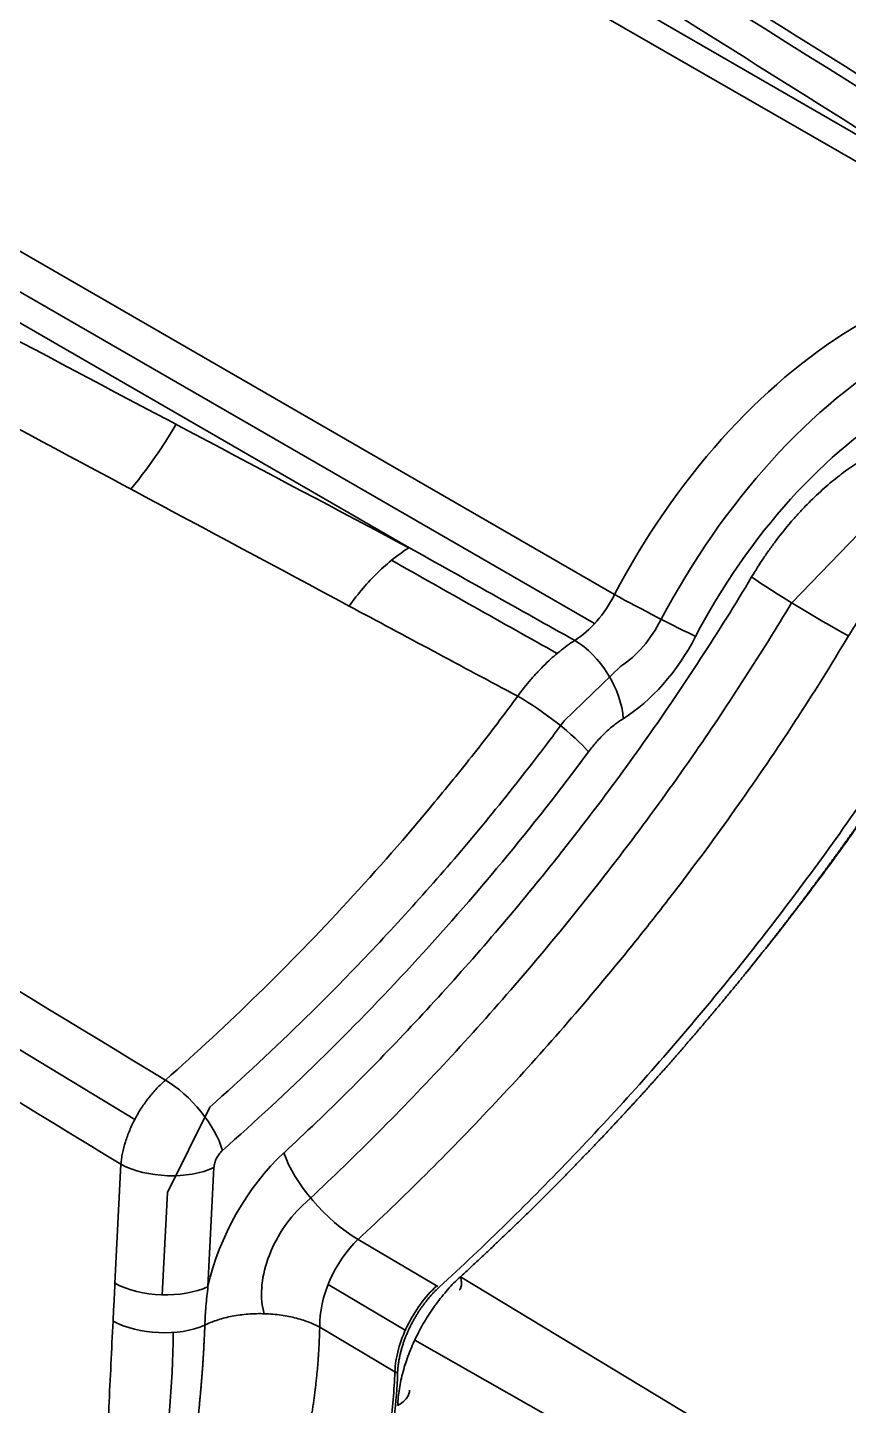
# Model space of a CAD drawing. Header units: millimetres. Extents: x 83 to 1196, y -164 to 735.
# Drawn here: x 1073.37 to 1083.37, y 12.49 to 29.28 of the extents above; entities that cross this region are included whole.
import ezdxf

# ---------------------------------------------------------------- set-up
doc = ezdxf.new("R2010")
doc.units = ezdxf.units.MM
doc.layers.add('1', color=7, linetype='Continuous', true_color=0xffffff)

msp = doc.modelspace()

# ---------------------------------------------------------------- linework, layer by layer
at = {"layer": '1', "color": 7, "linetype": 'Continuous', "lineweight": 35}
for p, q in [((1085.102, 27.039), (1040.562, 52.754)), ((1086.426, 25.943), (1040.468, 52.477)), ((1034.001, 49.233), (1080.521, 22.374)), ((1080.279, 22.02), (1033.75, 48.884)), ((1033.476, 48.662), (1078.015, 22.948)), ((1083.615, 23.241), (1082.681, 22.273)), ((1079.907, 20.834), (1080.598, 21.5)), ((1074.673, 15.974), (1068.138, 19.944)), ((1075.071, 15.086), (1075.587, 16.127)), ((1074.505, 15.431), (1074.432, 13.98)), ((1075.639, 15.39), (1075.566, 13.939)), ((1075.071, 15.086), (1075.009, 13.84)), ((1077.395, 14.515), (1078.369, 13.939)), ((1077.03, 13.964), (1077.971, 13.408)), ((1086.129, 9.533), (1078.642, 14.059)), ((1076.928, 13.444), (1077.844, 12.902)), ((1078.087, 13.288), (1085.709, 8.95)), ((1077.844, 12.902), (1077.877, 12.882))]:
    msp.add_line(p, q, dxfattribs=at)
for centre, major_axis, ratio, start_param, end_param in [((1083.602, 20.9), (2.789, 5.062), 0.590212, 6.271418, 7.88788), ((1084.17, 20.572), (2.773, 5.071), 0.59226, 6.224569, 7.881745), ((1084.17, 20.59), (2.387, 4.366), 0.59226, 6.223704, 7.885876), ((1082.902, 22.2), (-0.863, 0.516), 0.051802, 0.634856, 2.177149), ((1079.974, 22.637), (0.465, 0.892), 0.603859, 3.941526, 4.732201), ((1080.941, 22.174), (0.713, -0.372), 0.026119, 4.095916, 5.649067), ((1080.542, 22.309), (0.482, 0.882), 0.59226, 3.965145, 4.768044), ((1080.542, 22.326), (0.868, 1.588), 0.59226, 3.953608, 4.744283), ((1080.059, 21.172), (0.426, -0.682), 0.554164, 0.791644, 2.336282), ((1079.635, 20.768), (0.646, -0.478), 0.181611, 0.646356, 2.17263), ((1075.174, 15.909), (0.532, -0.603), 0.420624, 0.711308, 2.232674), ((1076.929, 14.206), (0.964, 1.765), 0.592254, 1.05713, 2.027786), ((1077.203, 15.181), (-0.684, 0.736), 0.395243, 0.700715, 2.234674), ((1075.071, 15.701), (0.803, -0.04), 0.509621, 3.956507, 5.523957), ((1076.929, 14.237), (0.482, 0.882), 0.592254, 1.051963, 2.629251), ((1077.64, 13.817), (0.45, 0.901), 0.613214, 1.033718, 2.274726), ((1074.998, 14.25), (0.803, -0.04), 0.509621, 3.956507, 5.523957), ((1074.975, 13.788), (0.803, -0.041), 0.510323, 3.95702, 5.497024)]:
    msp.add_ellipse(centre, major_axis=major_axis, ratio=ratio, start_param=start_param, end_param=end_param, dxfattribs=at)
for points, degree, knots in [([(1076.025, 33.238), (1077.13, 32.544), (1078.235, 31.85), (1084.697, 27.799), (1090.064, 24.447), (1095.44, 21.101)], 3, [0, 0, 0, 0, 0.17119, 0.17119, 1, 1, 1, 1]), ([(1082.192, 22.588), (1082.239, 22.668), (1082.289, 22.746), (1082.366, 22.86), (1082.392, 22.898), (1082.446, 22.972), (1082.473, 23.009), (1082.555, 23.117), (1082.611, 23.187), (1082.698, 23.288), (1082.727, 23.321), (1082.786, 23.386), (1082.816, 23.419), (1082.907, 23.512), (1083.029, 23.631), (1083.217, 23.792), (1083.345, 23.887), (1083.442, 23.954), (1083.475, 23.975), (1083.54, 24.017), (1083.573, 24.037), (1083.606, 24.056)], 3, [0, 0, 0, 0, 0.125, 0.125, 0.1875, 0.1875, 0.25, 0.25, 0.375, 0.375, 0.4375, 0.4375, 0.5, 0.5, 0.625, 0.75, 0.875, 0.875, 0.9375, 0.9375, 1, 1, 1, 1]), ([(1077.287, 22.234), (1077.341, 22.31), (1077.397, 22.382), (1077.514, 22.519), (1077.574, 22.583), (1077.697, 22.703), (1077.76, 22.758), (1077.887, 22.859), (1077.951, 22.904), (1078.015, 22.944)], 3, [0, 0, 0, 0, 0.25, 0.25, 0.5, 0.5, 0.75, 0.75, 1, 1, 1, 1]), ([(1083.372, 21.869), (1083.404, 21.922), (1083.436, 21.974), (1083.488, 22.05), (1083.505, 22.076), (1083.54, 22.125), (1083.558, 22.15), (1083.613, 22.222), (1083.651, 22.268), (1083.708, 22.336), (1083.728, 22.358), (1083.768, 22.402), (1083.788, 22.423), (1083.888, 22.527), (1083.971, 22.602), (1084.098, 22.703), (1084.141, 22.735), (1084.207, 22.779), (1084.228, 22.793), (1084.272, 22.821), (1084.294, 22.834), (1084.316, 22.846)], 3, [0, 0, 0, 0, 0.125, 0.125, 0.1875, 0.1875, 0.25, 0.25, 0.375, 0.375, 0.4375, 0.4375, 0.5, 0.5, 0.75, 0.75, 0.875, 0.875, 0.9375, 0.9375, 1, 1, 1, 1]), ([(1076.493, 15.57), (1077.021, 16.061), (1077.539, 16.574), (1078.297, 17.38), (1078.546, 17.655), (1079.039, 18.216), (1079.283, 18.503), (1079.643, 18.944), (1079.822, 19.166), (1079.999, 19.392), (1080.117, 19.544), (1080.176, 19.62), (1080.467, 20.003), (1080.695, 20.314), (1081.141, 20.946), (1081.358, 21.267), (1081.783, 21.92), (1081.991, 22.251), (1082.192, 22.588)], 3, [0, 0, 0, 0, 0.25, 0.25, 0.375, 0.375, 0.5, 0.5, 0.5625, 0.59375, 0.59375, 0.625, 0.625, 0.75, 0.75, 0.875, 0.875, 1, 1, 1, 1]), ([(1082.679, 22.274), (1082.306, 21.65), (1081.916, 21.047), (1081.03, 19.765), (1080.527, 19.095), (1079.482, 17.803), (1078.94, 17.181), (1078.1, 16.284), (1077.815, 15.99), (1077.259, 15.438), (1076.987, 15.177), (1076.714, 14.923)], 3, [0, 0, 0, 0, 0.220193, 0.220193, 0.482497, 0.482497, 0.744801, 0.744801, 0.875953, 0.875953, 1, 1, 1, 1]), ([(1077.395, 14.515), (1077.949, 15.028), (1078.491, 15.566), (1079.285, 16.41), (1079.547, 16.698), (1080.063, 17.286), (1080.318, 17.586), (1080.696, 18.047), (1080.883, 18.28), (1081.069, 18.517), (1081.192, 18.676), (1081.254, 18.756), (1081.559, 19.157), (1081.798, 19.483), (1082.267, 20.146), (1082.496, 20.483), (1082.943, 21.169), (1083.161, 21.517), (1083.372, 21.869)], 3, [0, 0, 0, 0, 0.25, 0.25, 0.375, 0.375, 0.5, 0.5, 0.5625, 0.59375, 0.59375, 0.625, 0.625, 0.75, 0.75, 0.875, 0.875, 1, 1, 1, 1]), ([(1080.036, 21.815), (1079.974, 21.774), (1079.913, 21.73), (1079.792, 21.633), (1079.733, 21.58), (1079.645, 21.494), (1079.616, 21.464), (1079.573, 21.418), (1079.558, 21.403), (1079.53, 21.371), (1079.516, 21.355), (1079.447, 21.274), (1079.393, 21.206), (1079.341, 21.135)], 3, [0, 0, 0, 0, 0.25, 0.25, 0.5, 0.5, 0.625, 0.625, 0.6875, 0.6875, 0.75, 0.75, 1, 1, 1, 1]), ([(1084.454, 21.258), (1084.238, 20.908), (1084.016, 20.562), (1083.56, 19.881), (1083.326, 19.545), (1082.849, 18.885), (1082.606, 18.561), (1082.11, 17.924), (1081.858, 17.611), (1081.346, 16.998), (1081.087, 16.698), (1080.561, 16.11), (1080.295, 15.822), (1079.757, 15.259), (1079.485, 14.984), (1078.938, 14.447), (1078.661, 14.186), (1078.383, 13.931)], 3, [0, 0, 0, 0, 0.125, 0.125, 0.25, 0.25, 0.375, 0.375, 0.5, 0.5, 0.625, 0.625, 0.75, 0.75, 0.875, 0.875, 1, 1, 1, 1]), ([(1084.575, 21.217), (1084.018, 20.315), (1083.392, 19.434), (1082.782, 18.576), (1082.117, 17.754)], 2, [0, 0, 0, 0.5, 0.5, 1, 1, 1]), ([(1084.575, 21.217), (1084.387, 20.913), (1084.195, 20.61), (1083.901, 20.163), (1083.802, 20.014), (1083.601, 19.721), (1083.398, 19.429), (1083.191, 19.143), (1082.981, 18.86), (1082.875, 18.719), (1082.554, 18.301), (1082.337, 18.026), (1082.117, 17.754)], 3, [0, 0, 0, 0, 0.25, 0.25, 0.375, 0.375, 0.5, 0.625, 0.625, 0.75, 0.75, 1, 1, 1, 1]), ([(1079.341, 21.135), (1079.177, 20.913), (1079.011, 20.694), (1078.758, 20.371), (1078.673, 20.264), (1078.501, 20.052), (1078.415, 19.946), (1077.982, 19.424), (1077.629, 19.021), (1076.911, 18.242), (1076.546, 17.867), (1075.805, 17.142), (1075.429, 16.793), (1075.047, 16.456)], 3, [0, 0, 0, 0, 0.125, 0.125, 0.1875, 0.1875, 0.25, 0.25, 0.5, 0.5, 0.75, 0.75, 1, 1, 1, 1]), ([(1075.587, 16.127), (1075.985, 16.478), (1076.379, 16.844), (1077.008, 17.462), (1077.246, 17.703), (1077.718, 18.199), (1077.953, 18.454), (1078.645, 19.23), (1079.091, 19.767), (1079.651, 20.492), (1079.78, 20.662), (1079.907, 20.834)], 3, [0, 0, 0, 0, 0.261512, 0.261512, 0.421937, 0.421937, 0.582362, 0.582362, 0.903211, 0.903211, 1, 1, 1, 1]), ([(1080.627, 20.861), (1080.589, 20.837), (1080.552, 20.811), (1080.478, 20.753), (1080.442, 20.722), (1080.389, 20.671), (1080.371, 20.653), (1080.336, 20.617), (1080.319, 20.598), (1080.268, 20.54), (1080.235, 20.499), (1080.204, 20.457)], 3, [0, 0, 0, 0, 0.25, 0.25, 0.5, 0.5, 0.625, 0.625, 0.75, 0.75, 1, 1, 1, 1]), ([(1080.204, 20.457), (1079.861, 19.993), (1079.51, 19.546), (1078.793, 18.682), (1078.427, 18.265), (1077.682, 17.457), (1077.303, 17.067), (1076.532, 16.313), (1076.14, 15.949), (1075.742, 15.598)], 3, [0, 0, 0, 0, 0.25, 0.25, 0.5, 0.5, 0.75, 0.75, 1, 1, 1, 1]), ([(1082.117, 17.754), (1082.102, 17.737), (1082.074, 17.701), (1082.03, 17.648), (1081.987, 17.595), (1081.943, 17.542), (1081.899, 17.488), (1081.854, 17.434), (1081.81, 17.381), (1081.764, 17.327), (1081.719, 17.272), (1081.673, 17.218), (1081.627, 17.163), (1081.581, 17.109), (1081.534, 17.054), (1081.487, 16.999), (1081.44, 16.944), (1081.392, 16.889), (1081.344, 16.833), (1081.296, 16.778), (1081.247, 16.722), (1081.198, 16.666), (1081.149, 16.61), (1081.099, 16.554), (1081.049, 16.498), (1080.999, 16.442), (1080.948, 16.385), (1080.897, 16.329), (1080.846, 16.272), (1080.794, 16.215), (1080.742, 16.158), (1080.689, 16.101), (1080.637, 16.044), (1080.584, 15.987), (1080.53, 15.929), (1080.476, 15.872), (1080.41, 15.801), (1080.332, 15.718), (1080.241, 15.623), (1080.148, 15.527), (1080.055, 15.43), (1079.961, 15.334), (1079.866, 15.237), (1079.769, 15.14), (1079.672, 15.042), (1079.574, 14.945), (1079.475, 14.847), (1079.374, 14.749), (1079.273, 14.651), (1079.17, 14.553), (1079.067, 14.454), (1078.962, 14.355), (1078.857, 14.256), (1078.75, 14.157), (1078.678, 14.091), (1078.643, 14.058)], 3, [0, 0, 0, 0, 0.013063, 0.026197, 0.039399, 0.052672, 0.066015, 0.079428, 0.092912, 0.106466, 0.120091, 0.133788, 0.147555, 0.161394, 0.175305, 0.189288, 0.203343, 0.217471, 0.231671, 0.245945, 0.260291, 0.274711, 0.289205, 0.303772, 0.318414, 0.33313, 0.347922, 0.362788, 0.37773, 0.392747, 0.40784, 0.42301, 0.438256, 0.453579, 0.46898, 0.484457, 0.500013, 0.525886, 0.551974, 0.578279, 0.604801, 0.631544, 0.658508, 0.685695, 0.713107, 0.740745, 0.768613, 0.79671, 0.82504, 0.853603, 0.882403, 0.91144, 0.940717, 0.970237, 1, 1, 1, 1]), ([(1075.047, 16.456), (1075.011, 16.425), (1074.977, 16.392), (1074.926, 16.338), (1074.909, 16.319), (1074.876, 16.281), (1074.86, 16.261), (1074.813, 16.201), (1074.784, 16.16), (1074.742, 16.095), (1074.728, 16.073), (1074.702, 16.029), (1074.69, 16.006), (1074.653, 15.937), (1074.631, 15.891), (1074.602, 15.821), (1074.593, 15.797), (1074.575, 15.75), (1074.568, 15.727), (1074.546, 15.657), (1074.534, 15.611), (1074.52, 15.543), (1074.516, 15.52), (1074.509, 15.475), (1074.507, 15.453), (1074.505, 15.431)], 3, [0, 0, 0, 0, 0.125, 0.125, 0.1875, 0.1875, 0.25, 0.25, 0.375, 0.375, 0.4375, 0.4375, 0.5, 0.5, 0.625, 0.625, 0.6875, 0.6875, 0.75, 0.75, 0.875, 0.875, 0.9375, 0.9375, 1, 1, 1, 1]), ([(1075.742, 15.598), (1075.735, 15.592), (1075.728, 15.585), (1075.715, 15.571), (1075.708, 15.563), (1075.696, 15.547), (1075.691, 15.538), (1075.68, 15.521), (1075.675, 15.512), (1075.666, 15.493), (1075.661, 15.484), (1075.654, 15.464), (1075.651, 15.455), (1075.646, 15.436), (1075.644, 15.427), (1075.64, 15.408), (1075.639, 15.399), (1075.639, 15.39)], 3, [0, 0, 0, 0, 0.125, 0.125, 0.25, 0.25, 0.375, 0.375, 0.5, 0.5, 0.625, 0.625, 0.75, 0.75, 0.875, 0.875, 1, 1, 1, 1]), ([(1074.432, 13.98), (1074.428, 13.903), (1074.425, 13.826), (1074.417, 13.672), (1074.413, 13.595), (1074.409, 13.518)], 3, [0, 0, 0, 0, 0.5, 0.5, 1, 1, 1, 1]), ([(1078.354, 13.948), (1078.283, 13.883), (1078.216, 13.807), (1078.095, 13.642), (1078.041, 13.551), (1077.95, 13.365), (1077.913, 13.269), (1077.862, 13.081), (1077.847, 12.988), (1077.844, 12.902)], 3, [0, 0, 0, 0, 0.25, 0.25, 0.5, 0.5, 0.75, 0.75, 1, 1, 1, 1]), ([(1078.642, 14.059), (1078.588, 14.01), (1078.537, 13.958), (1078.438, 13.846), (1078.391, 13.787), (1078.334, 13.709), (1078.322, 13.693), (1078.3, 13.661), (1078.267, 13.613), (1078.236, 13.564), (1078.176, 13.464), (1078.139, 13.396), (1078.088, 13.291), (1078.072, 13.256), (1078.041, 13.185), (1078.027, 13.15), (1077.987, 13.044), (1077.963, 12.973), (1077.934, 12.867), (1077.926, 12.832), (1077.91, 12.761), (1077.904, 12.726), (1077.887, 12.623), (1077.88, 12.556), (1077.877, 12.491)], 3, [0, 0, 0, 0, 0.125, 0.125, 0.25, 0.25, 0.28125, 0.28125, 0.3125, 0.375, 0.375, 0.5, 0.5, 0.5625, 0.5625, 0.625, 0.625, 0.75, 0.75, 0.8125, 0.8125, 0.875, 0.875, 1, 1, 1, 1]), ([(1078.642, 14.059), (1078.649, 14.036), (1078.653, 14.015), (1078.656, 13.976), (1078.656, 13.958), (1078.649, 13.928), (1078.644, 13.915), (1078.633, 13.9), (1078.629, 13.897), (1078.626, 13.894)], 3, [0, 0, 0, 0, 0.298976, 0.298976, 0.597952, 0.597952, 0.896929, 0.896929, 1, 1, 1, 1]), ([(1075.566, 13.939), (1075.556, 13.859), (1075.548, 13.78), (1075.535, 13.623), (1075.53, 13.546), (1075.528, 13.469)], 3, [0, 0, 0, 0, 0.5, 0.5, 1, 1, 1, 1]), ([(1077.877, 12.882), (1077.877, 12.89), (1077.878, 12.905), (1077.879, 12.928), (1077.881, 12.951), (1077.884, 12.974), (1077.887, 12.998), (1077.89, 13.021), (1077.894, 13.044), (1077.899, 13.067), (1077.903, 13.09), (1077.908, 13.113), (1077.914, 13.136), (1077.92, 13.159), (1077.926, 13.182), (1077.933, 13.204), (1077.94, 13.227), (1077.947, 13.249), (1077.954, 13.271), (1077.962, 13.293), (1077.971, 13.314), (1077.979, 13.336), (1077.988, 13.357), (1077.997, 13.378), (1078.006, 13.399), (1078.015, 13.419), (1078.025, 13.439), (1078.034, 13.459), (1078.044, 13.479), (1078.054, 13.498), (1078.065, 13.517), (1078.075, 13.536), (1078.085, 13.554), (1078.096, 13.572), (1078.107, 13.59), (1078.118, 13.608), (1078.128, 13.625), (1078.139, 13.642), (1078.151, 13.658), (1078.162, 13.675), (1078.173, 13.69), (1078.184, 13.706), (1078.195, 13.721), (1078.206, 13.736), (1078.218, 13.751), (1078.229, 13.765), (1078.24, 13.779), (1078.251, 13.792), (1078.263, 13.806), (1078.274, 13.819), (1078.285, 13.831), (1078.296, 13.844), (1078.307, 13.856), (1078.318, 13.867), (1078.329, 13.879), (1078.34, 13.89), (1078.351, 13.9), (1078.362, 13.911), (1078.372, 13.921), (1078.38, 13.928), (1078.383, 13.931)], 3, [0, 0, 0, 0, 0.021919, 0.043673, 0.065264, 0.08669, 0.107952, 0.12905, 0.149984, 0.170754, 0.19136, 0.211802, 0.232079, 0.252192, 0.272142, 0.291927, 0.311548, 0.331005, 0.350297, 0.369426, 0.388391, 0.407191, 0.425827, 0.444299, 0.462607, 0.480751, 0.498731, 0.516547, 0.534198, 0.551686, 0.569009, 0.586169, 0.603164, 0.619995, 0.636662, 0.653164, 0.669503, 0.685678, 0.701688, 0.717534, 0.733217, 0.748735, 0.764089, 0.779279, 0.794305, 0.809166, 0.823864, 0.838397, 0.852767, 0.866972, 0.881013, 0.89489, 0.908603, 0.922152, 0.935537, 0.948758, 0.961815, 0.974707, 0.987436, 1, 1, 1, 1]), ([(1076.928, 13.444), (1076.886, 13.467), (1076.84, 13.488), (1076.738, 13.527), (1076.682, 13.545), (1076.562, 13.574), (1076.499, 13.586), (1076.367, 13.603), (1076.3, 13.608), (1076.164, 13.61), (1076.096, 13.608), (1075.964, 13.595), (1075.899, 13.586), (1075.779, 13.561), (1075.722, 13.545), (1075.617, 13.51), (1075.57, 13.49), (1075.528, 13.469)], 3, [0, 0, 0, 0, 0.125, 0.125, 0.25, 0.25, 0.375, 0.375, 0.5, 0.5, 0.625, 0.625, 0.75, 0.75, 0.875, 0.875, 1, 1, 1, 1]), ([(1074.409, 13.518), (1074.4, 13.343), (1074.392, 13.169), (1074.375, 12.82), (1074.366, 12.645), (1074.352, 12.294), (1074.346, 12.119), (1074.339, 11.764), (1074.338, 11.586), (1074.342, 11.405)], 3, [0, 0, 0, 0, 0.25, 0.25, 0.5, 0.5, 0.75, 0.75, 1, 1, 1, 1]), ([(1074.833, 7.745), (1074.834, 7.747), (1074.843, 7.76), (1074.861, 7.785), (1074.887, 7.82), (1074.913, 7.856), (1074.939, 7.892), (1074.964, 7.928), (1074.99, 7.964), (1075.015, 8), (1075.04, 8.036), (1075.065, 8.073), (1075.09, 8.11), (1075.115, 8.147), (1075.14, 8.184), (1075.164, 8.221), (1075.189, 8.258), (1075.213, 8.296), (1075.238, 8.333), (1075.262, 8.371), (1075.286, 8.409), (1075.31, 8.447), (1075.334, 8.485), (1075.357, 8.523), (1075.381, 8.562), (1075.404, 8.6), (1075.428, 8.639), (1075.451, 8.677), (1075.474, 8.716), (1075.497, 8.755), (1075.519, 8.795), (1075.542, 8.834), (1075.565, 8.873), (1075.587, 8.913), (1075.61, 8.954), (1075.633, 8.995), (1075.655, 9.036), (1075.678, 9.078), (1075.701, 9.12), (1075.723, 9.162), (1075.746, 9.205), (1075.769, 9.249), (1075.792, 9.293), (1075.814, 9.337), (1075.837, 9.381), (1075.859, 9.427), (1075.882, 9.472), (1075.904, 9.518), (1075.927, 9.564), (1075.949, 9.611), (1075.972, 9.658), (1075.994, 9.706), (1076.016, 9.754), (1076.038, 9.802), (1076.06, 9.851), (1076.082, 9.9), (1076.104, 9.95), (1076.125, 10), (1076.147, 10.05), (1076.168, 10.101), (1076.19, 10.152), (1076.211, 10.204), (1076.232, 10.256), (1076.253, 10.308), (1076.273, 10.361), (1076.294, 10.414), (1076.314, 10.467), (1076.334, 10.521), (1076.354, 10.575), (1076.374, 10.63), (1076.394, 10.685), (1076.413, 10.74), (1076.432, 10.796), (1076.451, 10.852), (1076.47, 10.909), (1076.488, 10.965), (1076.507, 11.023), (1076.525, 11.08), (1076.542, 11.138), (1076.56, 11.196), (1076.577, 11.254), (1076.594, 11.313), (1076.61, 11.372), (1076.626, 11.432), (1076.642, 11.491), (1076.658, 11.551), (1076.673, 11.611), (1076.688, 11.672), (1076.702, 11.733), (1076.716, 11.794), (1076.73, 11.855), (1076.744, 11.916), (1076.757, 11.978), (1076.769, 12.04), (1076.782, 12.102), (1076.793, 12.165), (1076.805, 12.228), (1076.816, 12.29), (1076.826, 12.353), (1076.836, 12.417), (1076.846, 12.48), (1076.855, 12.544), (1076.864, 12.607), (1076.872, 12.671), (1076.879, 12.735), (1076.886, 12.799), (1076.893, 12.863), (1076.899, 12.928), (1076.905, 12.992), (1076.91, 13.057), (1076.914, 13.121), (1076.918, 13.186), (1076.921, 13.25), (1076.924, 13.315), (1076.926, 13.38), (1076.927, 13.423), (1076.928, 13.444)], 3, [0, 0, 0, 0, 0.000778, 0.007684, 0.014594, 0.021509, 0.028429, 0.035354, 0.042283, 0.049216, 0.056155, 0.063098, 0.070046, 0.076998, 0.083955, 0.090917, 0.097883, 0.104854, 0.111829, 0.11881, 0.125795, 0.132784, 0.139778, 0.146777, 0.153781, 0.160789, 0.167802, 0.174819, 0.181841, 0.188868, 0.195899, 0.202922, 0.210003, 0.217142, 0.224339, 0.231595, 0.238908, 0.246279, 0.253708, 0.261195, 0.26874, 0.276344, 0.284005, 0.291724, 0.299501, 0.307337, 0.31523, 0.323181, 0.331191, 0.339258, 0.347384, 0.355567, 0.363808, 0.372108, 0.380465, 0.388881, 0.397355, 0.405886, 0.414476, 0.423123, 0.431829, 0.440593, 0.449415, 0.458294, 0.467232, 0.476228, 0.485282, 0.494394, 0.503563, 0.512791, 0.522077, 0.531421, 0.540823, 0.550283, 0.559801, 0.569377, 0.579011, 0.588703, 0.598454, 0.608262, 0.618128, 0.628052, 0.638034, 0.648075, 0.658173, 0.668329, 0.678544, 0.688816, 0.699146, 0.709535, 0.719981, 0.730486, 0.741048, 0.751669, 0.762347, 0.773084, 0.783878, 0.794731, 0.805642, 0.81661, 0.827637, 0.838722, 0.849864, 0.861065, 0.872324, 0.883641, 0.895016, 0.906448, 0.917939, 0.929488, 0.941095, 0.95276, 0.964483, 0.976264, 0.988103, 1, 1, 1, 1]), ([(1075.528, 13.469), (1075.527, 13.452), (1075.526, 13.418), (1075.524, 13.367), (1075.521, 13.316), (1075.519, 13.266), (1075.516, 13.215), (1075.514, 13.163), (1075.511, 13.112), (1075.507, 13.061), (1075.504, 13.01), (1075.501, 12.958), (1075.497, 12.907), (1075.493, 12.855), (1075.489, 12.804), (1075.485, 12.752), (1075.48, 12.7), (1075.476, 12.648), (1075.471, 12.596), (1075.466, 12.544), (1075.461, 12.491), (1075.455, 12.427), (1075.447, 12.35), (1075.438, 12.262), (1075.428, 12.173), (1075.418, 12.084), (1075.408, 11.995), (1075.397, 11.907), (1075.387, 11.818), (1075.376, 11.729), (1075.365, 11.64), (1075.355, 11.55), (1075.344, 11.461), (1075.337, 11.401), (1075.333, 11.371)], 3, [0, 0, 0, 0, 0.025042, 0.050065, 0.07507, 0.100062, 0.12504, 0.150009, 0.17497, 0.199925, 0.224877, 0.249828, 0.27478, 0.299736, 0.324697, 0.349667, 0.374647, 0.39964, 0.424648, 0.449674, 0.474719, 0.499787, 0.542073, 0.584215, 0.626222, 0.668105, 0.709874, 0.751541, 0.793117, 0.834611, 0.876035, 0.917401, 0.958719, 1, 1, 1, 1]), ([(1075.142, 13.378), (1075.138, 12.724), (1075.078, 12.109), (1074.968, 11.45), (1074.956, 11.379), (1074.943, 11.309)], 3, [0, 0, 0, 0, 0.892277, 0.892277, 1, 1, 1, 1]), ([(1075.65, 7.223), (1075.65, 7.224), (1075.65, 7.224), (1075.774, 7.389), (1075.897, 7.56), (1076.137, 7.916), (1076.254, 8.101), (1076.482, 8.484), (1076.592, 8.682), (1076.803, 9.088), (1076.903, 9.297), (1077.093, 9.724), (1077.183, 9.943), (1077.347, 10.386), (1077.422, 10.612), (1077.557, 11.067), (1077.616, 11.296), (1077.715, 11.757), (1077.756, 11.988), (1077.816, 12.448), (1077.836, 12.677), (1077.844, 12.902)], 3, [0, 0, 0, 0, 0.000222, 0.000222, 0.111309, 0.111309, 0.222395, 0.222395, 0.333481, 0.333481, 0.444568, 0.444568, 0.555654, 0.555654, 0.666741, 0.666741, 0.777827, 0.777827, 0.888914, 0.888914, 1, 1, 1, 1]), ([(1075.689, 7.217), (1075.716, 7.253), (1075.743, 7.289), (1075.935, 7.55), (1076.101, 7.793), (1076.425, 8.311), (1076.583, 8.587), (1076.885, 9.169), (1077.028, 9.476), (1077.225, 9.955), (1077.35, 10.28), (1077.46, 10.616), (1077.562, 10.956), (1077.609, 11.129), (1077.692, 11.476), (1077.729, 11.651), (1077.792, 12.003), (1077.818, 12.179), (1077.857, 12.531), (1077.87, 12.707), (1077.877, 12.882)], 3, [0, 0, 0, 0, 0.026172, 0.026172, 0.188476, 0.188476, 0.350781, 0.350781, 0.513086, 0.513086, 0.594238, 0.675391, 0.675391, 0.756543, 0.756543, 0.837695, 0.837695, 0.918848, 0.918848, 1, 1, 1, 1]), ([(1077.878, 12.49), (1077.902, 12.503), (1077.924, 12.518), (1077.962, 12.549), (1077.977, 12.565), (1078.002, 12.599), (1078.01, 12.616), (1078.021, 12.648), (1078.024, 12.663), (1078.024, 12.678)], 3, [0, 0, 0, 0, 0.256566, 0.256566, 0.513133, 0.513133, 0.769699, 0.769699, 1, 1, 1, 1])]:
    msp.add_open_spline(points, degree=degree, knots=knots, dxfattribs=at)
for points in [[(1085.894, 27.204), (1082.682, 29.217), (1079.472, 31.231), (1076.268, 33.247)], [(1075.542, 33.058), (1078.724, 31.049), (1081.911, 29.043), (1085.102, 27.039)], [(1078.015, 22.944), (1074.54, 24.785), (1071.065, 26.627), (1067.59, 28.469)], [(1066.867, 27.815), (1070.34, 25.955), (1073.813, 24.095), (1077.287, 22.234)], [(1074.627, 23.658), (1074.89, 23.987), (1075.062, 24.247), (1075.174, 24.447)], [(1080.036, 21.815), (1079.362, 22.192), (1078.688, 22.57), (1078.015, 22.948)], [(1079.821, 21.656), (1079.148, 22.034), (1078.475, 22.412), (1077.803, 22.792)], [(1079.341, 21.135), (1078.998, 21.318), (1078.313, 21.684), (1077.629, 22.051), (1077.286, 22.234)], [(1068.499, 20.434), (1070.682, 19.108), (1072.864, 17.782), (1075.047, 16.456)], [(1067.992, 19.389), (1070.163, 18.069), (1072.334, 16.75), (1074.505, 15.431)]]:
    msp.add_open_spline(points, degree=3, dxfattribs=at)

doc.saveas('drawing.dxf')
